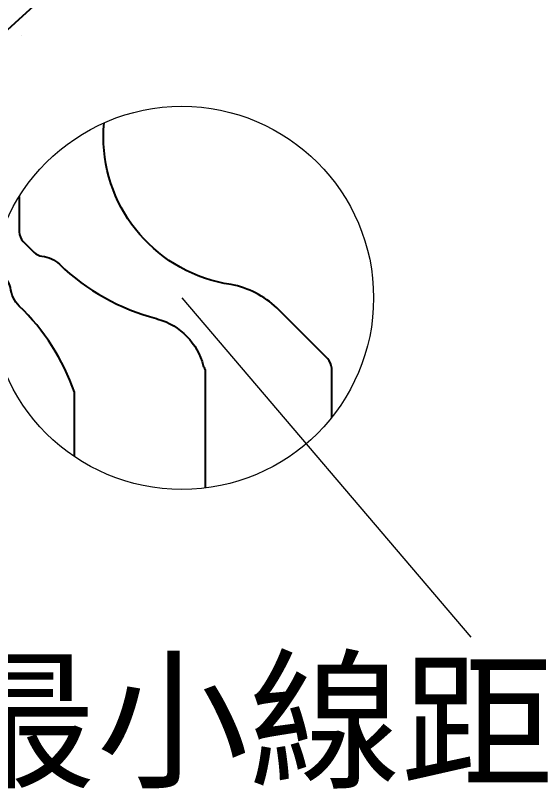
# Model space of a CAD drawing. Extents: x 0 to 248, y 0 to 175.
# Drawn here: x 54.31 to 62.85, y 129.6 to 142.08 of the extents above; entities that cross this region are included whole.
import ezdxf

# ---------------------------------------------------------------- set-up
doc = ezdxf.new("R2010")
doc.units = 0
doc.layers.add('gbr-dxf', color=7, linetype='Continuous')
doc.layers.add('gbr-outline-dxf', color=2, linetype='Continuous')
doc.layers.add('備註', color=1, linetype='Continuous', lineweight=5)
doc.styles.get("Standard").update_dxf_attribs({"font": 'txt.shx'})

msp = doc.modelspace()

# ---------------------------------------------------------------- linework, layer by layer
at = {"layer": 'gbr-dxf', "linetype": 'Continuous'}
for points in [[(57.501, 145.027), (57.501, 144.995, -0.013354), (57.501, 144.994, -0.211122), (57.412, 144.793), (57.412, 144.793), (53.281, 141.031), (53.281, 141.031), (51.739, 139.627), (51.739, 139.627, 0.093809), (51.576, 139.411), (51.575, 139.41, 0.114046), (51.501, 139.09, -0.01711), (51.501, 139.089), (51.501, 138.097)], [(59.414, 135.589), (59.414, 136.364), (59.414, 136.364), (59.414, 136.387, 0.174062), (59.351, 136.534), (58.529, 137.356, 0.142763), (57.79, 137.735, -0.371876), (55.732, 140.12, -0.023495), (55.742, 140.346, -0.023495)], [(54.373, 139.157), (54.373, 138.586, -0.036092), (54.374, 138.583, 0.180687), (54.437, 138.429), (54.613, 138.254, -0.042428), (54.616, 138.251, 0.147346), (54.739, 138.191, -0.171376), (55.022, 138.062, 0.128411), (56.586, 137.186, -0.015423), (56.612, 137.178, -0.266442), (57.342, 136.424, 0.071546), (57.373, 136.365), (57.374, 136.365), (57.374, 136.19, -0.007106), (57.374, 136.165), (57.374, 134.449)], [(55.264, 134.956), (55.264, 135.997, 0.118025), (54.373, 137.388, -0.183096), (54.232, 137.687, 0.134987), (54.177, 137.8), (53.946, 138.031)]]:
    msp.add_lwpolyline(points, format="xyb", dxfattribs=at)
at = {"layer": 'gbr-outline-dxf', "linetype": 'Continuous', "const_width": 0.000025}
msp.add_lwpolyline([(37.729, 131.707), (37.729, 139.088, -0.211094), (37.892, 139.458), (43.566, 144.624, 0.211095), (43.729, 144.994), (43.729, 152.897, -0.414217), (44.229, 153.397), (57.229, 153.397, -0.414217), (57.729, 152.897), (57.729, 144.994, -0.211094), (57.566, 144.624), (51.892, 139.458, 0.211095), (51.729, 139.088), (51.729, 130.33, -0.414217), (51.229, 129.83), (46.229, 129.83, -0.414217), (45.729, 130.33), (45.729, 130.707, 0.414217), (45.229, 131.207), (38.229, 131.207, -0.414217)], format="xyb", close=True, dxfattribs=at)
at = {"layer": '備註', "linetype": 'Continuous'}
msp.add_line((56.997, 137.519), (61.659, 132.04), dxfattribs=at)
msp.add_circle((56.997, 137.519), 3.093, dxfattribs=at)

# ---------------------------------------------------------------- texts
at = {"layer": '備註', "color": 1, "linetype": 'Continuous', "insert": (53.167, 131.597), "char_height": 1.8, "width": 48.74388, "attachment_point": 1}
msp.add_mtext('{\\fPMingLiU|b0|i0|c136|p18;最小線距75um}', dxfattribs=at)

doc.saveas('drawing.dxf')
